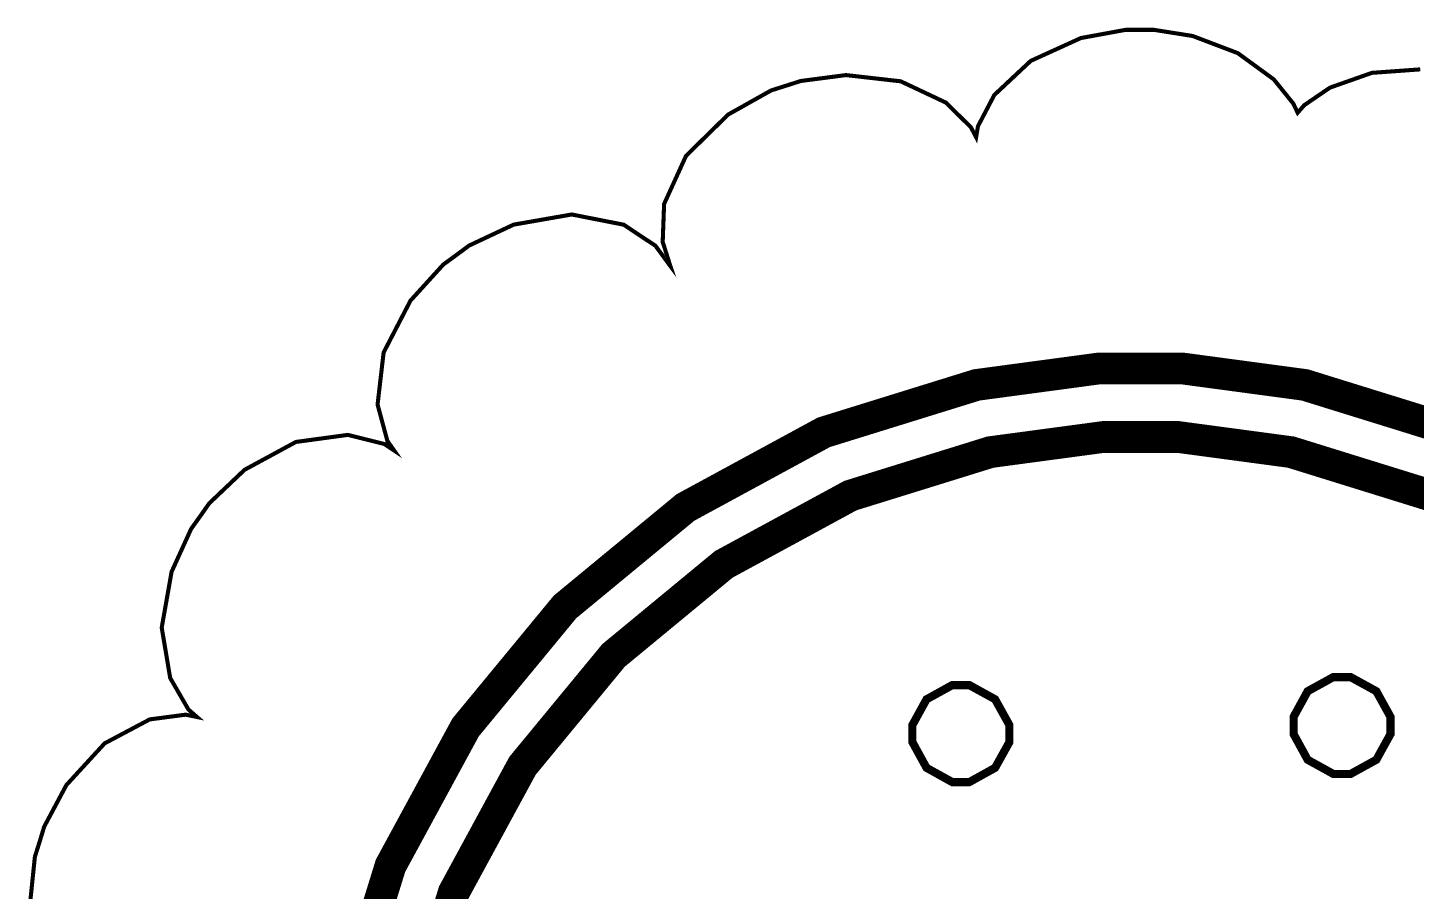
# Model space of a CAD drawing. Extents: x 0.7 to 27.4, y 1.6 to 10.2.
# Drawn here: x 1.265 to 2.171, y 5.942 to 6.506 of the extents above; entities that cross this region are included whole.
import ezdxf

# ---------------------------------------------------------------- set-up
doc = ezdxf.new("R2010")
doc.units = 0
doc.header["$MEASUREMENT"] = 0
doc.layers.add('Layer1', color=50, linetype='Continuous')

msp = doc.modelspace()

# ---------------------------------------------------------------- linework, layer by layer
at = {"color": 0}
for points, const_width in [([(1.26584, 5.93213), (1.26915, 5.96414), (1.2723, 5.97418), (1.27523, 5.98383), (1.28971, 6.01096), (1.31473, 6.03825), (1.34418, 6.05388), (1.36768, 6.05697), (1.37505, 6.05544), (1.36941, 6.06039), (1.35753, 6.08094), (1.352, 6.11382), (1.35845, 6.15028), (1.3712, 6.17828), (1.37706, 6.18647), (1.38303, 6.19499), (1.40614, 6.2169), (1.43967, 6.23508), (1.47358, 6.23969), (1.49744, 6.23372), (1.50385, 6.22944), (1.4994, 6.23579), (1.493, 6.2595), (1.49696, 6.29351), (1.51449, 6.32736), (1.53592, 6.35092), (1.54432, 6.35704), (1.55279, 6.36333), (1.58192, 6.37701), (1.61985, 6.38363), (1.65375, 6.37696), (1.67449, 6.36322), (1.67914, 6.35693), (1.67914, 6.35693), (1.68169, 6.3534), (1.68431, 6.34988), (1.68431, 6.34988), (1.68431, 6.34988), (1.68294, 6.35406), (1.68164, 6.35824), (1.68164, 6.35824), (1.67925, 6.36567), (1.68018, 6.39051), (1.6945, 6.42193), (1.722, 6.44889), (1.75006, 6.46463), (1.7601, 6.46783), (1.7601, 6.46783), (1.76014, 6.46783), (1.76014, 6.46783), (1.76942, 6.47081), (1.79893, 6.47467), (1.83475, 6.4706), (1.86421, 6.45671), (1.88058, 6.4406), (1.884, 6.43408), (1.88519, 6.44129), (1.89589, 6.46169), (1.91965, 6.48394), (1.95242, 6.49886), (1.98172, 6.50424), (1.99154, 6.50424), (1.99154, 6.50424), (2, 6.50424), (2.02539, 6.50022), (2.05496, 6.48899), (2.07844, 6.47185), (2.09119, 6.45606), (2.09403, 6.45008), (2.09836, 6.45503), (2.11513, 6.46647), (2.14253, 6.47613), (2.1741, 6.4784)], 0.00266), ([(2.19851, 6.24138), (2.09868, 6.27235), (2.01828, 6.28315), (1.99154, 6.28315), (1.99154, 6.28315), (1.96474, 6.28315), (1.88433, 6.27235), (1.7845, 6.24138), (1.69417, 6.19233), (1.61546, 6.12739), (1.55051, 6.04867), (1.50146, 5.95833), (1.47049, 5.85846)], 0.02067), ([(2.19851, 6.24138), (2.09868, 6.27235), (2.01828, 6.28315), (1.99154, 6.28315), (1.99154, 6.28315), (1.96474, 6.28315), (1.88433, 6.27235), (1.7845, 6.24138), (1.69417, 6.19233), (1.61546, 6.12739), (1.55051, 6.04867), (1.50146, 5.95833), (1.47049, 5.85846)], 0.02067), ([(2.19851, 6.24138), (2.09868, 6.27235), (2.01828, 6.28315), (1.99154, 6.28315), (1.99154, 6.28315), (1.96474, 6.28315), (1.88433, 6.27235), (1.7845, 6.24138), (1.69417, 6.19233), (1.61546, 6.12739), (1.55051, 6.04867), (1.50146, 5.95833), (1.47049, 5.85846)], 0.02067), ([(2.19851, 6.24138), (2.09868, 6.27235), (2.01828, 6.28315), (1.99154, 6.28315), (1.99154, 6.28315), (1.96474, 6.28315), (1.88433, 6.27235), (1.7845, 6.24138), (1.69417, 6.19233), (1.61546, 6.12739), (1.55051, 6.04867), (1.50146, 5.95833), (1.47049, 5.85846)], 0.02067), ([(2.19851, 6.24138), (2.09868, 6.27235), (2.01828, 6.28315), (1.99154, 6.28315), (1.99154, 6.28315), (1.96474, 6.28315), (1.88433, 6.27235), (1.7845, 6.24138), (1.69417, 6.19233), (1.61546, 6.12739), (1.55051, 6.04867), (1.50146, 5.95833), (1.47049, 5.85846)], 0.02067), ([(2.19851, 6.24138), (2.09868, 6.27235), (2.01828, 6.28315), (1.99154, 6.28315), (1.99154, 6.28315), (1.96474, 6.28315), (1.88433, 6.27235), (1.7845, 6.24138), (1.69417, 6.19233), (1.61546, 6.12739), (1.55051, 6.04867), (1.50146, 5.95828), (1.47049, 5.85846)], 0.02067), ([(2.19851, 6.24132), (2.09868, 6.27229), (2.01828, 6.2831), (1.99154, 6.2831), (1.99154, 6.2831), (1.96474, 6.2831), (1.88433, 6.27229), (1.7845, 6.24132), (1.69417, 6.19228), (1.61546, 6.12733), (1.55051, 6.04861), (1.50146, 5.95828), (1.47049, 5.85846)], 0.02067), ([(2.19851, 6.24132), (2.09868, 6.27229), (2.01828, 6.2831), (1.99154, 6.2831), (1.99154, 6.2831), (1.96474, 6.2831), (1.88433, 6.27229), (1.7845, 6.24132), (1.69417, 6.19228), (1.61546, 6.12733), (1.55051, 6.04861), (1.50146, 5.95828), (1.47049, 5.85846)], 0.02067), ([(2.19851, 6.24132), (2.09868, 6.27229), (2.01828, 6.2831), (1.99154, 6.2831), (1.99154, 6.2831), (1.96474, 6.2831), (1.88433, 6.27229), (1.7845, 6.24132), (1.69417, 6.19228), (1.61546, 6.12733), (1.55051, 6.04861), (1.50146, 5.95828), (1.47049, 5.85846)], 0.02067), ([(2.19851, 6.24132), (2.09868, 6.27229), (2.01828, 6.2831), (1.99154, 6.2831), (1.99154, 6.2831), (1.96474, 6.2831), (1.88433, 6.27229), (1.7845, 6.24132), (1.69417, 6.19228), (1.61546, 6.12733), (1.55051, 6.04861), (1.50146, 5.95828), (1.47049, 5.85846)], 0.02067), ([(2.19851, 6.24132), (2.09868, 6.27229), (2.01828, 6.2831), (1.99154, 6.2831), (1.99154, 6.2831), (1.96474, 6.2831), (1.88433, 6.27229), (1.7845, 6.24132), (1.69417, 6.19228), (1.61546, 6.12733), (1.55051, 6.04861), (1.50146, 5.95828), (1.47049, 5.85846)], 0.02067), ([(2.19851, 6.24132), (2.09868, 6.27229), (2.01828, 6.2831), (1.99154, 6.2831), (1.99154, 6.2831), (1.96474, 6.2831), (1.88433, 6.27229), (1.7845, 6.24132), (1.69417, 6.19228), (1.61546, 6.12733), (1.55051, 6.04861), (1.50146, 5.95828), (1.47049, 5.85846)], 0.02067), ([(2.19851, 6.24132), (2.09868, 6.27229), (2.01828, 6.2831), (1.99154, 6.2831), (1.99154, 6.2831), (1.96474, 6.2831), (1.88433, 6.27229), (1.7845, 6.24132), (1.69417, 6.19228), (1.61546, 6.12733), (1.55051, 6.04861), (1.50146, 5.95828), (1.47049, 5.85846)], 0.02067), ([(2.19851, 6.24132), (2.09868, 6.27229), (2.01828, 6.2831), (1.99154, 6.2831), (1.99154, 6.2831), (1.96474, 6.2831), (1.88433, 6.27229), (1.7845, 6.24132), (1.69417, 6.19228), (1.61546, 6.12733), (1.55051, 6.04861), (1.50146, 5.95828), (1.47049, 5.85846)], 0.02067), ([(2.19851, 6.24132), (2.09868, 6.27229), (2.01828, 6.2831), (1.99154, 6.2831), (1.99154, 6.2831), (1.96474, 6.2831), (1.88433, 6.27229), (1.7845, 6.24132), (1.69417, 6.19228), (1.61546, 6.12733), (1.55051, 6.04861), (1.50146, 5.95828), (1.47049, 5.85846)], 0.02067), ([(2.19851, 6.24132), (2.09868, 6.27229), (2.01828, 6.2831), (1.99154, 6.2831), (1.99154, 6.2831), (1.96474, 6.2831), (1.88433, 6.27229), (1.7845, 6.24132), (1.69417, 6.19228), (1.61546, 6.12733), (1.55051, 6.04861), (1.50146, 5.95828), (1.47049, 5.85846)], 0.02067), ([(2.19851, 6.24132), (2.09868, 6.27229), (2.01828, 6.2831), (1.99154, 6.2831), (1.99154, 6.2831), (1.96474, 6.2831), (1.88433, 6.27229), (1.7845, 6.24132), (1.69417, 6.19228), (1.61546, 6.12733), (1.55051, 6.04861), (1.50146, 5.95828), (1.47049, 5.85846)], 0.02067), ([(2.19851, 6.24132), (2.09868, 6.27229), (2.01828, 6.2831), (1.99154, 6.2831), (1.99154, 6.2831), (1.96474, 6.2831), (1.88433, 6.27229), (1.7845, 6.24132), (1.69417, 6.19228), (1.61546, 6.12733), (1.55051, 6.04861), (1.50146, 5.95828), (1.47049, 5.8584)], 0.02067), ([(2.19851, 6.24132), (2.09868, 6.27229), (2.01828, 6.2831), (1.99154, 6.2831), (1.99154, 6.2831), (1.96474, 6.2831), (1.88433, 6.27229), (1.7845, 6.24132), (1.69417, 6.19228), (1.61546, 6.12733), (1.55051, 6.04861), (1.50146, 5.95828), (1.47049, 5.8584)], 0.02067), ([(2.19851, 6.24132), (2.09868, 6.27229), (2.01828, 6.2831), (1.99154, 6.2831), (1.99154, 6.2831), (1.96474, 6.2831), (1.88433, 6.27229), (1.7845, 6.24132), (1.69417, 6.19228), (1.61546, 6.12733), (1.55051, 6.04861), (1.50146, 5.95828), (1.47049, 5.8584)], 0.02067), ([(2.19851, 6.24132), (2.09868, 6.27229), (2.01828, 6.2831), (1.99154, 6.2831), (1.99154, 6.2831), (1.96474, 6.2831), (1.88433, 6.27229), (1.7845, 6.24132), (1.69417, 6.19228), (1.61546, 6.12733), (1.55051, 6.04861), (1.50146, 5.95828), (1.47049, 5.8584)], 0.02067), ([(1.99154, 6.28315), (1.99154, 6.28304)], 0.02067), ([(2.26383, 6.15517), (2.1811, 6.20008), (2.08968, 6.22846), (2.01606, 6.23833), (1.99154, 6.23833), (1.99154, 6.23833), (1.96696, 6.23833), (1.89333, 6.22846), (1.80192, 6.20008), (1.71918, 6.15517), (1.64714, 6.09571), (1.58768, 6.0236), (1.54275, 5.94086), (1.51438, 5.84944)], 0.02067), ([(2.26383, 6.15517), (2.1811, 6.20008), (2.08968, 6.22846), (2.01606, 6.23833), (1.99154, 6.23833), (1.99154, 6.23833), (1.96696, 6.23833), (1.89333, 6.22846), (1.80192, 6.20008), (1.71918, 6.15517), (1.64714, 6.09571), (1.58768, 6.0236), (1.54275, 5.94086), (1.51438, 5.84944)], 0.02067), ([(2.26383, 6.15517), (2.1811, 6.20008), (2.08968, 6.22846), (2.01606, 6.23833), (1.99154, 6.23833), (1.99154, 6.23833), (1.96696, 6.23833), (1.89333, 6.22846), (1.80192, 6.20008), (1.71918, 6.15517), (1.64714, 6.09571), (1.58768, 6.0236), (1.54275, 5.94086), (1.51438, 5.84944)], 0.02067), ([(2.26383, 6.15517), (2.1811, 6.20008), (2.08968, 6.22846), (2.01606, 6.23833), (1.99154, 6.23833), (1.99154, 6.23833), (1.96696, 6.23833), (1.89333, 6.22846), (1.80192, 6.20008), (1.71918, 6.15517), (1.64714, 6.09571), (1.58768, 6.0236), (1.54275, 5.94086), (1.51438, 5.84944)], 0.02067), ([(2.26383, 6.15517), (2.1811, 6.20008), (2.08968, 6.22846), (2.01606, 6.23833), (1.99154, 6.23833), (1.99154, 6.23833), (1.96696, 6.23833), (1.89333, 6.22846), (1.80192, 6.20008), (1.71918, 6.15517), (1.64714, 6.09571), (1.58768, 6.0236), (1.54275, 5.94086), (1.51438, 5.84944)], 0.02067), ([(2.26383, 6.15517), (2.1811, 6.20008), (2.08968, 6.22846), (2.01606, 6.23833), (1.99154, 6.23833), (1.99154, 6.23833), (1.96696, 6.23833), (1.89333, 6.22846), (1.80192, 6.20008), (1.71918, 6.15517), (1.64714, 6.09571), (1.58768, 6.0236), (1.54275, 5.94086), (1.51438, 5.84944)], 0.02067), ([(2.26383, 6.15517), (2.1811, 6.20008), (2.08968, 6.22846), (2.01606, 6.23833), (1.99154, 6.23833), (1.99154, 6.23833), (1.96696, 6.23833), (1.89333, 6.22846), (1.80192, 6.20008), (1.71918, 6.15517), (1.64714, 6.09571), (1.58768, 6.0236), (1.54275, 5.94086), (1.51438, 5.84944)], 0.02067), ([(2.26383, 6.15517), (2.1811, 6.20008), (2.08968, 6.22846), (2.01606, 6.23833), (1.99154, 6.23833), (1.99154, 6.23833), (1.96696, 6.23833), (1.89333, 6.22846), (1.80192, 6.20008), (1.71918, 6.15517), (1.64714, 6.09571), (1.58768, 6.0236), (1.54275, 5.94086), (1.51438, 5.84944)], 0.02067), ([(2.26383, 6.15517), (2.1811, 6.20008), (2.08968, 6.22846), (2.01606, 6.23833), (1.99154, 6.23833), (1.99154, 6.23833), (1.96696, 6.23833), (1.89333, 6.22846), (1.80192, 6.20008), (1.71918, 6.15517), (1.64714, 6.09571), (1.58768, 6.0236), (1.54275, 5.94086), (1.51438, 5.84944)], 0.02067), ([(2.26383, 6.15511), (2.1811, 6.20003), (2.08968, 6.2284), (2.01606, 6.23828), (1.99154, 6.23828), (1.99154, 6.23828), (1.96696, 6.23828), (1.89333, 6.2284), (1.80192, 6.20003), (1.71918, 6.15511), (1.64714, 6.09565), (1.58768, 6.0236), (1.54275, 5.94086), (1.51438, 5.84944)], 0.02067), ([(2.26383, 6.15511), (2.1811, 6.20003), (2.08968, 6.2284), (2.01606, 6.23828), (1.99154, 6.23828), (1.99154, 6.23828), (1.96696, 6.23828), (1.89333, 6.2284), (1.80192, 6.20003), (1.71918, 6.15511), (1.64714, 6.09565), (1.58768, 6.0236), (1.54275, 5.94086), (1.51438, 5.84944)], 0.02067), ([(2.26383, 6.15511), (2.1811, 6.20003), (2.08968, 6.2284), (2.01606, 6.23828), (1.99154, 6.23828), (1.99154, 6.23828), (1.96696, 6.23828), (1.89333, 6.2284), (1.80192, 6.20003), (1.71918, 6.15511), (1.64714, 6.09565), (1.58768, 6.0236), (1.54275, 5.94086), (1.51438, 5.84944)], 0.02067), ([(2.26383, 6.15511), (2.1811, 6.20003), (2.08968, 6.2284), (2.01606, 6.23828), (1.99154, 6.23828), (1.99154, 6.23828), (1.96696, 6.23828), (1.89333, 6.2284), (1.80192, 6.20003), (1.71918, 6.15511), (1.64714, 6.09565), (1.58768, 6.0236), (1.54275, 5.94086), (1.51438, 5.84944)], 0.02067), ([(2.26383, 6.15511), (2.1811, 6.20003), (2.08968, 6.2284), (2.01606, 6.23828), (1.99154, 6.23828), (1.99154, 6.23828), (1.96696, 6.23828), (1.89333, 6.2284), (1.80192, 6.20003), (1.71918, 6.15511), (1.64714, 6.09565), (1.58768, 6.0236), (1.54275, 5.94086), (1.51438, 5.84944)], 0.02067), ([(2.26383, 6.15511), (2.1811, 6.20003), (2.08968, 6.2284), (2.01606, 6.23828), (1.99154, 6.23828), (1.99154, 6.23828), (1.96696, 6.23828), (1.89333, 6.2284), (1.80192, 6.20003), (1.71918, 6.15511), (1.64714, 6.09565), (1.58768, 6.0236), (1.54275, 5.94086), (1.51438, 5.84944)], 0.02067), ([(2.26383, 6.15511), (2.1811, 6.20003), (2.08968, 6.2284), (2.01606, 6.23828), (1.99154, 6.23828), (1.99154, 6.23828), (1.96696, 6.23828), (1.89333, 6.2284), (1.80192, 6.20003), (1.71918, 6.15511), (1.64714, 6.09565), (1.58768, 6.02354), (1.54275, 5.94081), (1.51438, 5.84939)], 0.02067), ([(2.26383, 6.15511), (2.1811, 6.20003), (2.08968, 6.2284), (2.01606, 6.23828), (1.99154, 6.23828), (1.99154, 6.23828), (1.96696, 6.23828), (1.89333, 6.2284), (1.80192, 6.20003), (1.71918, 6.15511), (1.64714, 6.09565), (1.58768, 6.02354), (1.54275, 5.94081), (1.51438, 5.84939)], 0.02067), ([(2.26383, 6.15511), (2.1811, 6.20003), (2.08968, 6.2284), (2.01606, 6.23828), (1.99154, 6.23828), (1.99154, 6.23828), (1.96696, 6.23828), (1.89333, 6.2284), (1.80192, 6.20003), (1.71918, 6.15511), (1.64714, 6.09565), (1.58768, 6.02354), (1.54275, 5.94081), (1.51438, 5.84939)], 0.02067), ([(2.26383, 6.15511), (2.1811, 6.20003), (2.08968, 6.2284), (2.01606, 6.23828), (1.99154, 6.23828), (1.99154, 6.23828), (1.96696, 6.23828), (1.89333, 6.2284), (1.80192, 6.20003), (1.71918, 6.15511), (1.64714, 6.09565), (1.58768, 6.02354), (1.54275, 5.94081), (1.51438, 5.84939)], 0.02067), ([(2.26383, 6.15511), (2.1811, 6.20003), (2.08968, 6.2284), (2.01606, 6.23828), (1.99154, 6.23828), (1.99154, 6.23828), (1.96696, 6.23828), (1.89333, 6.2284), (1.80192, 6.20003), (1.71918, 6.15511), (1.64714, 6.09565), (1.58768, 6.02354), (1.54275, 5.94081), (1.51438, 5.84939)], 0.02067), ([(2.26383, 6.15511), (2.1811, 6.20003), (2.08968, 6.2284), (2.01606, 6.23828), (1.99154, 6.23828), (1.99154, 6.23828), (1.96696, 6.23828), (1.89333, 6.2284), (1.80192, 6.20003), (1.71918, 6.15511), (1.64714, 6.09565), (1.58768, 6.02354), (1.54275, 5.94081), (1.51438, 5.84939)], 0.02067), ([(1.99154, 6.23833), (1.99154, 6.23828)], 0.02067)]:
    msp.add_lwpolyline(points, dxfattribs=dict(at, const_width=const_width))
at = {"color": 0, "const_width": 0.02067}
for points in [[(1.99154, 6.28315), (1.99154, 6.2831), (1.99154, 6.28315)], [(1.99154, 6.23833), (1.99154, 6.23828), (1.99154, 6.23833)]]:
    msp.add_lwpolyline(points, close=True, dxfattribs=at)
at = {"layer": 'Layer1', "color": 250, "const_width": 0.02067}
for points in [[(1.99154, 6.28315), (1.99154, 6.28304)], [(1.99154, 6.23833), (1.99154, 6.23828)]]:
    msp.add_lwpolyline(points, dxfattribs=at)
for points in [[(1.99154, 6.28315), (1.99154, 6.2831), (1.99154, 6.28315)], [(1.99154, 6.23833), (1.99154, 6.23828), (1.99154, 6.23833)]]:
    msp.add_lwpolyline(points, close=True, dxfattribs=at)
at = {"layer": 'Layer1', "color": 2, "const_width": 0.00531}
for points in [[(1.87403, 6.07628), (1.86837, 6.07628), (1.85161, 6.067), (1.84239, 6.05024), (1.84239, 6.0446), (1.84239, 6.03901), (1.85161, 6.02225), (1.86837, 6.01297), (1.87403, 6.01297), (1.87961, 6.01297), (1.89638, 6.02225), (1.90571, 6.03901), (1.90571, 6.0446), (1.90571, 6.05024), (1.89638, 6.067), (1.87961, 6.07628), (1.87403, 6.07628)], [(1.87403, 6.07622), (1.86837, 6.07622), (1.85161, 6.067), (1.84239, 6.05024), (1.84239, 6.0446), (1.84239, 6.03901), (1.85161, 6.02225), (1.86837, 6.01297), (1.87403, 6.01297), (1.87961, 6.01297), (1.89638, 6.02225), (1.90571, 6.03901), (1.90571, 6.0446), (1.90571, 6.05024), (1.89638, 6.067), (1.87961, 6.07622), (1.87403, 6.07622)], [(1.87403, 6.07622), (1.86837, 6.07622), (1.85161, 6.067), (1.84239, 6.05024), (1.84239, 6.0446), (1.84239, 6.03901), (1.85161, 6.02225), (1.86837, 6.01297), (1.87403, 6.01297), (1.87961, 6.01297), (1.89638, 6.02225), (1.90571, 6.03901), (1.90571, 6.0446), (1.90571, 6.05024), (1.89638, 6.067), (1.87961, 6.07622), (1.87403, 6.07622)], [(1.87403, 6.07622), (1.86837, 6.07622), (1.85161, 6.067), (1.84239, 6.05024), (1.84239, 6.0446), (1.84239, 6.03901), (1.85161, 6.02225), (1.86837, 6.01297), (1.87403, 6.01297), (1.87961, 6.01297), (1.89638, 6.02225), (1.90571, 6.03901), (1.90571, 6.0446), (1.90571, 6.05024), (1.89638, 6.067), (1.87961, 6.07622), (1.87403, 6.07622)], [(1.87403, 6.07622), (1.86837, 6.07622), (1.85161, 6.067), (1.84239, 6.05024), (1.84239, 6.0446), (1.84239, 6.03901), (1.85161, 6.02225), (1.86837, 6.01297), (1.87403, 6.01297), (1.87961, 6.01297), (1.89638, 6.02225), (1.90571, 6.03901), (1.90571, 6.0446), (1.90571, 6.05024), (1.89638, 6.067), (1.87961, 6.07622), (1.87403, 6.07622)], [(1.87403, 6.07622), (1.86837, 6.07622), (1.85161, 6.067), (1.84239, 6.05024), (1.84239, 6.0446), (1.84239, 6.03901), (1.85161, 6.02225), (1.86837, 6.01297), (1.87403, 6.01297), (1.87961, 6.01297), (1.89638, 6.02225), (1.90571, 6.03901), (1.90571, 6.0446), (1.90571, 6.05024), (1.89638, 6.067), (1.87961, 6.07622), (1.87403, 6.07622)], [(1.87403, 6.07622), (1.86837, 6.07622), (1.85161, 6.067), (1.84239, 6.05024), (1.84239, 6.0446), (1.84239, 6.03901), (1.85161, 6.02225), (1.86837, 6.01297), (1.87403, 6.01297), (1.87961, 6.01297), (1.89638, 6.02225), (1.90571, 6.03901), (1.90571, 6.0446), (1.90571, 6.05024), (1.89638, 6.067), (1.87961, 6.07622), (1.87403, 6.07622)], [(1.87403, 6.07622), (1.86837, 6.07622), (1.85161, 6.067), (1.84239, 6.05024), (1.84239, 6.0446), (1.84239, 6.03901), (1.85161, 6.02225), (1.86837, 6.01297), (1.87403, 6.01297), (1.87961, 6.01297), (1.89638, 6.02225), (1.90571, 6.03901), (1.90571, 6.0446), (1.90571, 6.05024), (1.89638, 6.067), (1.87961, 6.07622), (1.87403, 6.07622)], [(1.87403, 6.07622), (1.86837, 6.07622), (1.85161, 6.067), (1.84239, 6.05024), (1.84239, 6.0446), (1.84239, 6.03901), (1.85161, 6.02225), (1.86837, 6.01297), (1.87403, 6.01297), (1.87961, 6.01297), (1.89638, 6.02225), (1.90571, 6.03901), (1.90571, 6.0446), (1.90571, 6.05024), (1.89638, 6.067), (1.87961, 6.07622), (1.87403, 6.07622)], [(1.87403, 6.07622), (1.86837, 6.07622), (1.85161, 6.067), (1.84239, 6.05024), (1.84239, 6.0446), (1.84239, 6.03901), (1.85161, 6.02225), (1.86837, 6.01292), (1.87403, 6.01292), (1.87961, 6.01292), (1.89638, 6.02225), (1.90571, 6.03901), (1.90571, 6.0446), (1.90571, 6.05024), (1.89638, 6.067), (1.87961, 6.07622), (1.87403, 6.07622)], [(1.87403, 6.07622), (1.86837, 6.07622), (1.85161, 6.067), (1.84239, 6.05024), (1.84239, 6.0446), (1.84239, 6.03901), (1.85161, 6.02225), (1.86837, 6.01292), (1.87403, 6.01292), (1.87961, 6.01292), (1.89638, 6.02225), (1.90571, 6.03901), (1.90571, 6.0446), (1.90571, 6.05024), (1.89638, 6.067), (1.87961, 6.07622), (1.87403, 6.07622)], [(1.87403, 6.07622), (1.86837, 6.07622), (1.85161, 6.067), (1.84239, 6.05024), (1.84239, 6.0446), (1.84239, 6.03901), (1.85161, 6.02225), (1.86837, 6.01292), (1.87403, 6.01292), (1.87961, 6.01292), (1.89638, 6.02225), (1.90571, 6.03901), (1.90571, 6.0446), (1.90571, 6.05024), (1.89638, 6.067), (1.87961, 6.07622), (1.87403, 6.07622)], [(1.87403, 6.07622), (1.86837, 6.07622), (1.85161, 6.067), (1.84239, 6.05024), (1.84239, 6.0446), (1.84239, 6.03901), (1.85161, 6.02225), (1.86837, 6.01292), (1.87403, 6.01292), (1.87961, 6.01292), (1.89638, 6.02225), (1.90571, 6.03901), (1.90571, 6.0446), (1.90571, 6.05024), (1.89638, 6.067), (1.87961, 6.07622), (1.87403, 6.07622)], [(1.87403, 6.07622), (1.86837, 6.07622), (1.85161, 6.067), (1.84239, 6.05024), (1.84239, 6.0446), (1.84239, 6.03901), (1.85161, 6.02225), (1.86837, 6.01292), (1.87403, 6.01292), (1.87961, 6.01292), (1.89638, 6.02225), (1.90571, 6.03901), (1.90571, 6.0446), (1.90571, 6.05024), (1.89638, 6.067), (1.87961, 6.07622), (1.87403, 6.07622)], [(1.87403, 6.07622), (1.86837, 6.07622), (1.85161, 6.067), (1.84239, 6.05024), (1.84239, 6.0446), (1.84239, 6.03901), (1.85161, 6.02225), (1.86837, 6.01292), (1.87403, 6.01292), (1.87961, 6.01292), (1.89638, 6.02225), (1.90571, 6.03901), (1.90571, 6.0446), (1.90571, 6.05024), (1.89638, 6.067), (1.87961, 6.07622), (1.87403, 6.07622)], [(1.87403, 6.07622), (1.86837, 6.07622), (1.85161, 6.067), (1.84239, 6.05024), (1.84239, 6.0446), (1.84239, 6.03901), (1.85161, 6.02225), (1.86837, 6.01292), (1.87403, 6.01292), (1.87961, 6.01292), (1.89638, 6.02225), (1.90571, 6.03901), (1.90571, 6.0446), (1.90571, 6.05024), (1.89638, 6.067), (1.87961, 6.07622), (1.87403, 6.07622)], [(1.87403, 6.07622), (1.86837, 6.07622), (1.85161, 6.067), (1.84239, 6.05024), (1.84239, 6.0446), (1.84239, 6.03901), (1.85161, 6.02225), (1.86837, 6.01292), (1.87403, 6.01292), (1.87961, 6.01292), (1.89638, 6.02225), (1.90571, 6.03901), (1.90571, 6.0446), (1.90571, 6.05024), (1.89638, 6.067), (1.87961, 6.07622), (1.87403, 6.07622)], [(1.87403, 6.07622), (1.86837, 6.07622), (1.85161, 6.067), (1.84239, 6.05024), (1.84239, 6.0446), (1.84239, 6.03901), (1.85161, 6.02225), (1.86837, 6.01292), (1.87403, 6.01292), (1.87961, 6.01292), (1.89638, 6.02225), (1.90571, 6.03901), (1.90571, 6.0446), (1.90571, 6.05024), (1.89638, 6.067), (1.87961, 6.07622), (1.87403, 6.07622)], [(1.87403, 6.07622), (1.86837, 6.07622), (1.85161, 6.067), (1.84239, 6.05024), (1.84239, 6.0446), (1.84239, 6.03901), (1.85161, 6.02225), (1.86837, 6.01292), (1.87403, 6.01292), (1.87961, 6.01292), (1.89638, 6.02225), (1.90571, 6.03901), (1.90571, 6.0446), (1.90571, 6.05024), (1.89638, 6.067), (1.87961, 6.07622), (1.87403, 6.07622)], [(1.87403, 6.07622), (1.86837, 6.07622), (1.85161, 6.067), (1.84239, 6.05024), (1.84239, 6.0446), (1.84239, 6.03901), (1.85161, 6.02225), (1.86837, 6.01292), (1.87403, 6.01292), (1.87961, 6.01292), (1.89638, 6.02225), (1.90571, 6.03901), (1.90571, 6.0446), (1.90571, 6.05024), (1.89638, 6.067), (1.87961, 6.07622), (1.87403, 6.07622)], [(1.87403, 6.07622), (1.86837, 6.07622), (1.85161, 6.067), (1.84239, 6.05024), (1.84239, 6.0446), (1.84239, 6.03901), (1.85161, 6.02225), (1.86837, 6.01292), (1.87403, 6.01292), (1.87961, 6.01292), (1.89638, 6.02225), (1.90571, 6.03901), (1.90571, 6.0446), (1.90571, 6.05024), (1.89638, 6.067), (1.87961, 6.07622), (1.87403, 6.07622)], [(2.12299, 6.08154), (2.11735, 6.08154), (2.10058, 6.07232), (2.09136, 6.05556), (2.09136, 6.04992), (2.09136, 6.04432), (2.10058, 6.0275), (2.11735, 6.01824), (2.12299, 6.01824), (2.12858, 6.01824), (2.1454, 6.0275), (2.15468, 6.04432), (2.15468, 6.04992), (2.15468, 6.05556), (2.1454, 6.07232), (2.12858, 6.08154), (2.12299, 6.08154)], [(2.12299, 6.08154), (2.11735, 6.08154), (2.10058, 6.07232), (2.09136, 6.0555), (2.09136, 6.04986), (2.09136, 6.04428), (2.10058, 6.0275), (2.11735, 6.01824), (2.12299, 6.01824), (2.12858, 6.01824), (2.1454, 6.0275), (2.15468, 6.04428), (2.15468, 6.04986), (2.15468, 6.0555), (2.1454, 6.07232), (2.12858, 6.08154), (2.12299, 6.08154)], [(2.12299, 6.08154), (2.11735, 6.08154), (2.10058, 6.07232), (2.09136, 6.0555), (2.09136, 6.04986), (2.09136, 6.04428), (2.10058, 6.0275), (2.11735, 6.01824), (2.12299, 6.01824), (2.12858, 6.01824), (2.1454, 6.0275), (2.15468, 6.04428), (2.15468, 6.04986), (2.15468, 6.0555), (2.1454, 6.07232), (2.12858, 6.08154), (2.12299, 6.08154)], [(2.12299, 6.08154), (2.11735, 6.08154), (2.10058, 6.07226), (2.09136, 6.0555), (2.09136, 6.04986), (2.09136, 6.04428), (2.10058, 6.0275), (2.11735, 6.01824), (2.12299, 6.01824), (2.12858, 6.01824), (2.1454, 6.0275), (2.15468, 6.04428), (2.15468, 6.04986), (2.15468, 6.0555), (2.1454, 6.07226), (2.12858, 6.08154), (2.12299, 6.08154)], [(2.12299, 6.08154), (2.11735, 6.08154), (2.10058, 6.07226), (2.09136, 6.0555), (2.09136, 6.04986), (2.09136, 6.04428), (2.10058, 6.0275), (2.11735, 6.01824), (2.12299, 6.01824), (2.12858, 6.01824), (2.1454, 6.0275), (2.15468, 6.04428), (2.15468, 6.04986), (2.15468, 6.0555), (2.1454, 6.07226), (2.12858, 6.08154), (2.12299, 6.08154)], [(2.12299, 6.08154), (2.11735, 6.08154), (2.10058, 6.07226), (2.09136, 6.0555), (2.09136, 6.04986), (2.09136, 6.04428), (2.10058, 6.0275), (2.11735, 6.01824), (2.12299, 6.01824), (2.12858, 6.01824), (2.1454, 6.0275), (2.15468, 6.04428), (2.15468, 6.04986), (2.15468, 6.0555), (2.1454, 6.07226), (2.12858, 6.08154), (2.12299, 6.08154)], [(2.12299, 6.08154), (2.11735, 6.08154), (2.10058, 6.07226), (2.09136, 6.0555), (2.09136, 6.04986), (2.09136, 6.04428), (2.10058, 6.0275), (2.11735, 6.01824), (2.12299, 6.01824), (2.12858, 6.01824), (2.1454, 6.0275), (2.15468, 6.04428), (2.15468, 6.04986), (2.15468, 6.0555), (2.1454, 6.07226), (2.12858, 6.08154), (2.12299, 6.08154)], [(2.12299, 6.08154), (2.11735, 6.08154), (2.10058, 6.07226), (2.09136, 6.0555), (2.09136, 6.04986), (2.09136, 6.04428), (2.10058, 6.0275), (2.11735, 6.01824), (2.12299, 6.01824), (2.12858, 6.01824), (2.1454, 6.0275), (2.15468, 6.04428), (2.15468, 6.04986), (2.15468, 6.0555), (2.1454, 6.07226), (2.12858, 6.08154), (2.12299, 6.08154)], [(2.12299, 6.08154), (2.11735, 6.08154), (2.10058, 6.07226), (2.09136, 6.0555), (2.09136, 6.04986), (2.09136, 6.04428), (2.10058, 6.0275), (2.11735, 6.01824), (2.12299, 6.01824), (2.12858, 6.01824), (2.1454, 6.0275), (2.15468, 6.04428), (2.15468, 6.04986), (2.15468, 6.0555), (2.1454, 6.07226), (2.12858, 6.08154), (2.12299, 6.08154)], [(2.12299, 6.08154), (2.11735, 6.08154), (2.10058, 6.07226), (2.09136, 6.0555), (2.09136, 6.04986), (2.09136, 6.04428), (2.10058, 6.0275), (2.11735, 6.01824), (2.12299, 6.01824), (2.12858, 6.01824), (2.1454, 6.0275), (2.15468, 6.04428), (2.15468, 6.04986), (2.15468, 6.0555), (2.1454, 6.07226), (2.12858, 6.08154), (2.12299, 6.08154)], [(2.12299, 6.08154), (2.11735, 6.08154), (2.10058, 6.07226), (2.09136, 6.0555), (2.09136, 6.04986), (2.09136, 6.04428), (2.10058, 6.0275), (2.11735, 6.01824), (2.12299, 6.01824), (2.12858, 6.01824), (2.1454, 6.0275), (2.15468, 6.04428), (2.15468, 6.04986), (2.15468, 6.0555), (2.1454, 6.07226), (2.12858, 6.08154), (2.12299, 6.08154)], [(2.12299, 6.08154), (2.11735, 6.08154), (2.10058, 6.07226), (2.09136, 6.0555), (2.09136, 6.04986), (2.09136, 6.04428), (2.10058, 6.0275), (2.11735, 6.01824), (2.12299, 6.01824), (2.12858, 6.01824), (2.1454, 6.0275), (2.15468, 6.04428), (2.15468, 6.04986), (2.15468, 6.0555), (2.1454, 6.07226), (2.12858, 6.08154), (2.12299, 6.08154)], [(2.12299, 6.08149), (2.11735, 6.08149), (2.10058, 6.07226), (2.09136, 6.0555), (2.09136, 6.04986), (2.09136, 6.04428), (2.10058, 6.0275), (2.11735, 6.01824), (2.12299, 6.01824), (2.12858, 6.01824), (2.1454, 6.0275), (2.15468, 6.04428), (2.15468, 6.04986), (2.15468, 6.0555), (2.1454, 6.07226), (2.12858, 6.08149), (2.12299, 6.08149)], [(2.12299, 6.08149), (2.11735, 6.08149), (2.10058, 6.07226), (2.09136, 6.0555), (2.09136, 6.04986), (2.09136, 6.04428), (2.10058, 6.0275), (2.11735, 6.01824), (2.12299, 6.01824), (2.12858, 6.01824), (2.1454, 6.0275), (2.15468, 6.04428), (2.15468, 6.04986), (2.15468, 6.0555), (2.1454, 6.07226), (2.12858, 6.08149), (2.12299, 6.08149)], [(2.12299, 6.08149), (2.11735, 6.08149), (2.10058, 6.07226), (2.09136, 6.0555), (2.09136, 6.04986), (2.09136, 6.04428), (2.10058, 6.0275), (2.11735, 6.01824), (2.12299, 6.01824), (2.12858, 6.01824), (2.1454, 6.0275), (2.15468, 6.04428), (2.15468, 6.04986), (2.15468, 6.0555), (2.1454, 6.07226), (2.12858, 6.08149), (2.12299, 6.08149)], [(2.12299, 6.08149), (2.11735, 6.08149), (2.10058, 6.07226), (2.09136, 6.0555), (2.09136, 6.04986), (2.09136, 6.04428), (2.10058, 6.0275), (2.11735, 6.01824), (2.12299, 6.01824), (2.12858, 6.01824), (2.1454, 6.0275), (2.15468, 6.04428), (2.15468, 6.04986), (2.15468, 6.0555), (2.1454, 6.07226), (2.12858, 6.08149), (2.12299, 6.08149)], [(2.12299, 6.08149), (2.11735, 6.08149), (2.10058, 6.07226), (2.09136, 6.0555), (2.09136, 6.04986), (2.09136, 6.04428), (2.10058, 6.0275), (2.11735, 6.01824), (2.12299, 6.01824), (2.12858, 6.01824), (2.1454, 6.0275), (2.15468, 6.04428), (2.15468, 6.04986), (2.15468, 6.0555), (2.1454, 6.07226), (2.12858, 6.08149), (2.12299, 6.08149)], [(2.12299, 6.08149), (2.11735, 6.08149), (2.10058, 6.07226), (2.09136, 6.0555), (2.09136, 6.04986), (2.09136, 6.04428), (2.10058, 6.0275), (2.11735, 6.01824), (2.12299, 6.01824), (2.12858, 6.01824), (2.1454, 6.0275), (2.15468, 6.04428), (2.15468, 6.04986), (2.15468, 6.0555), (2.1454, 6.07226), (2.12858, 6.08149), (2.12299, 6.08149)], [(2.12299, 6.08149), (2.11735, 6.08149), (2.10058, 6.07226), (2.09136, 6.0555), (2.09136, 6.04986), (2.09136, 6.04428), (2.10058, 6.0275), (2.11735, 6.01824), (2.12299, 6.01824), (2.12858, 6.01824), (2.1454, 6.0275), (2.15468, 6.04428), (2.15468, 6.04986), (2.15468, 6.0555), (2.1454, 6.07226), (2.12858, 6.08149), (2.12299, 6.08149)], [(2.12299, 6.08149), (2.11735, 6.08149), (2.10058, 6.07226), (2.09136, 6.0555), (2.09136, 6.04986), (2.09136, 6.04428), (2.10058, 6.0275), (2.11735, 6.01824), (2.12299, 6.01824), (2.12858, 6.01824), (2.1454, 6.0275), (2.15468, 6.04428), (2.15468, 6.04986), (2.15468, 6.0555), (2.1454, 6.07226), (2.12858, 6.08149), (2.12299, 6.08149)], [(2.12299, 6.08149), (2.11735, 6.08149), (2.10058, 6.07226), (2.09136, 6.0555), (2.09136, 6.04986), (2.09136, 6.04428), (2.10058, 6.0275), (2.11735, 6.01824), (2.12299, 6.01824), (2.12858, 6.01824), (2.1454, 6.0275), (2.15468, 6.04428), (2.15468, 6.04986), (2.15468, 6.0555), (2.1454, 6.07226), (2.12858, 6.08149), (2.12299, 6.08149)], [(2.12299, 6.08154), (2.12299, 6.08149), (2.12299, 6.08154)]]:
    msp.add_lwpolyline(points, close=True, dxfattribs=at)
for points in [[(1.87403, 6.07628), (1.87403, 6.07622)], [(2.09136, 6.04992), (2.09136, 6.04986)], [(1.87403, 6.01297), (1.87403, 6.01292)]]:
    msp.add_lwpolyline(points, dxfattribs=at)

doc.saveas('drawing.dxf')
